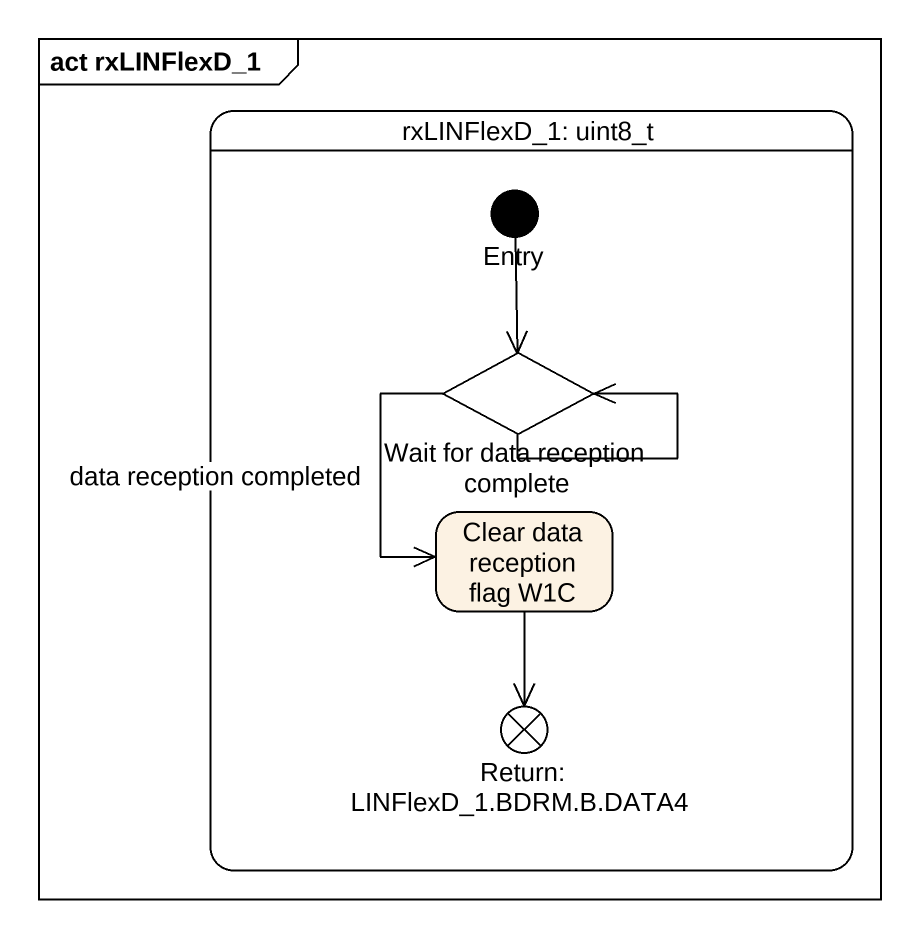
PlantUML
@startuml
mainframe act rxLINFlexD_1
hide empty description
state "rxLINFlexD_1: uint8_t" as rxLINFlexD_1_uint8_t {
  state Entry <<start>>
  state "Wait for data reception complete" as Wait_for_data_reception <<choice>>
  state "Clear data reception flag W1C" as Clear_data_reception_flag
  state "Return: LINFlexD_1.BDRM.B.DATA4" as Return_LINFlexD_1_BDRM_B <<end>>
}
Entry --> Wait_for_data_reception
Wait_for_data_reception --> Wait_for_data_reception
Wait_for_data_reception --> Clear_data_reception_flag : data reception completed
Clear_data_reception_flag --> Return_LINFlexD_1_BDRM_B
@enduml
